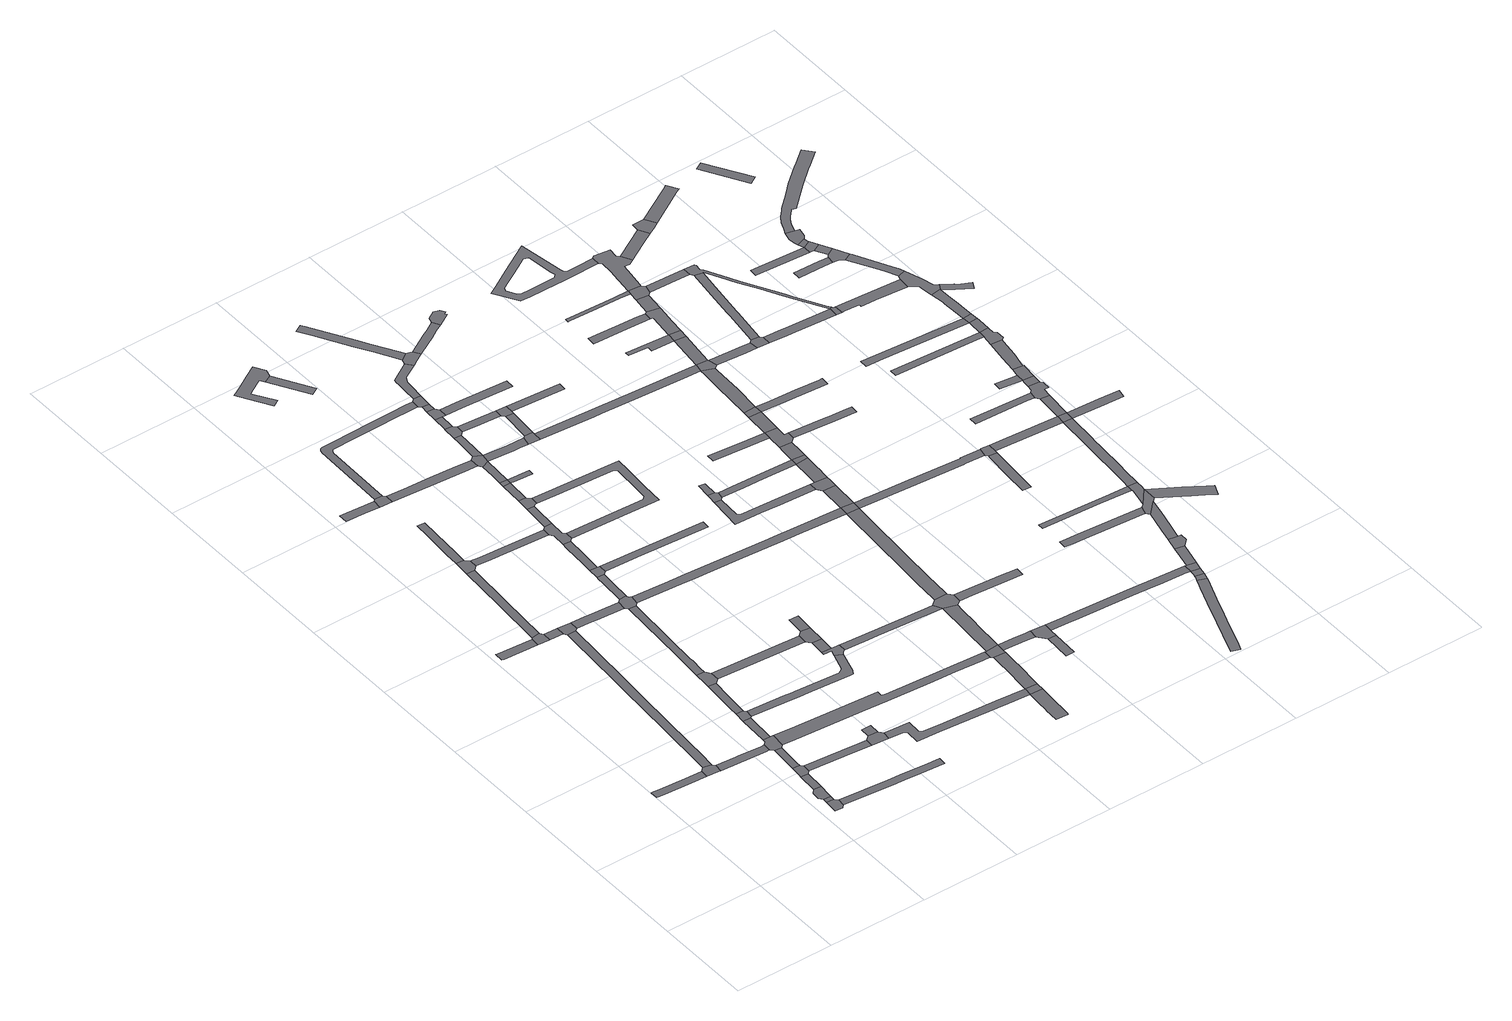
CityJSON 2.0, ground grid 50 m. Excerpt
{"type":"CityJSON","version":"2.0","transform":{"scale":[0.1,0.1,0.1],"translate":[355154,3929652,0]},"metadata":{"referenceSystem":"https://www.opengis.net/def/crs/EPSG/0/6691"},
"CityObjects":{
"road1":{"type":"Road","attributes":{"RoadStructureAttribute.sectionType":"1"},"geometry":[{"type":"MultiSurface","lod":"1","boundaries":[[[0,1,2,3,4,5,6,7,8,9]]]}]},
"road2":{"type":"Road","geometry":[{"type":"MultiSurface","lod":"1","boundaries":[[[8,10,11,12,13,14,9]]]}]},
"road3":{"type":"Road","geometry":[{"type":"MultiSurface","lod":"1","boundaries":[[[15,16,17,18,19,20]]]}]},
"road4":{"type":"Road","attributes":{"RoadStructureAttribute.sectionType":"1"},"geometry":[{"type":"MultiSurface","lod":"1","boundaries":[[[16,15,21,22]]]}]},
"road5":{"type":"Road","attributes":{"RoadStructureAttribute.sectionType":"1"},"geometry":[{"type":"MultiSurface","lod":"1","boundaries":[[[23,24,25,26,12,11,27,28,29,30]]]}]},
"road6":{"type":"Road","geometry":[{"type":"MultiSurface","lod":"1","boundaries":[[[21,31,32,33,34,35,22]]]}]},
"road7":{"type":"Road","geometry":[{"type":"MultiSurface","lod":"1","boundaries":[[[36,37,38,39,40,41]]]}]},
"road8":{"type":"Road","attributes":{"RoadStructureAttribute.sectionType":"1"},"geometry":[{"type":"MultiSurface","lod":"1","boundaries":[[[42,43,33,32]]]}]},
"road9":{"type":"Road","attributes":{"RoadStructureAttribute.sectionType":"1"},"geometry":[{"type":"MultiSurface","lod":"1","boundaries":[[[44,45,46,47,48,49,50,51,52,53,54,55,14,13,56,57,58,59,60,61,62,63,64]]]}]},
"road10":{"type":"Road","geometry":[{"type":"MultiSurface","lod":"1","boundaries":[[[65,66,67,68,43,42,69]]]}]},
"road11":{"type":"Road","attributes":{"RoadStructureAttribute.sectionType":"1"},"geometry":[{"type":"MultiSurface","lod":"1","boundaries":[[[67,66,70,71,72]]]}]},
"road12":{"type":"Road","geometry":[{"type":"MultiSurface","lod":"1","boundaries":[[[73,74,36,41,75,76,77]]]}]},
"road13":{"type":"Road","geometry":[{"type":"MultiSurface","lod":"1","boundaries":[[[78,79,80,23,30,72,71,81,82]]]}]},
"road14":{"type":"Road","attributes":{"RoadStructureAttribute.sectionType":"1"},"geometry":[{"type":"MultiSurface","lod":"1","boundaries":[[[76,83,84,77]]]}]},
"road15":{"type":"Road","attributes":{"RoadStructureAttribute.sectionType":"1"},"geometry":[{"type":"MultiSurface","lod":"1","boundaries":[[[78,85,86,79]]]}]},
"road16":{"type":"Road","attributes":{"RoadStructureAttribute.sectionType":"1"},"geometry":[{"type":"MultiSurface","lod":"1","boundaries":[[[87,74,73,88,89,90]]]}]},
"road17":{"type":"Road","geometry":[{"type":"MultiSurface","lod":"1","boundaries":[[[91,92,93,86,85,94]]]}]},
"road18":{"type":"Road","attributes":{"RoadStructureAttribute.sectionType":"1"},"geometry":[{"type":"MultiSurface","lod":"1","boundaries":[[[19,95,96,97,98,99,100,101,102,20]]]}]},
"road19":{"type":"Road","attributes":{"RoadStructureAttribute.sectionType":"1"},"geometry":[{"type":"MultiSurface","lod":"1","boundaries":[[[103,104,105,106,65,69]]]}]},
"road20":{"type":"Road","geometry":[{"type":"MultiSurface","lod":"1","boundaries":[[[44,64,107,108,109,84,83]]]}]},
"road21":{"type":"Road","attributes":{"RoadStructureAttribute.sectionType":"1"},"geometry":[{"type":"MultiSurface","lod":"1","boundaries":[[[110,111,93,92,112,113,114]]]}]},
"road22":{"type":"Road","geometry":[{"type":"MultiSurface","lod":"1","boundaries":[[[89,115,116,117,118,90]]]}]},
"road23":{"type":"Road","geometry":[{"type":"MultiSurface","lod":"1","boundaries":[[[119,120,121,122,114,113,123,124,125]]]}]},
"road24":{"type":"Road","geometry":[{"type":"MultiSurface","lod":"1","boundaries":[[[126,127,128,129,130,131,132]]]}]},
"road25":{"type":"Road","attributes":{"RoadStructureAttribute.sectionType":"1"},"geometry":[{"type":"MultiSurface","lod":"1","boundaries":[[[117,133,134,135,136,137,138,118]]]}]},
"road26":{"type":"Road","attributes":{"RoadStructureAttribute.sectionType":"1"},"geometry":[{"type":"MultiSurface","lod":"1","boundaries":[[[139,140,141,108,107,142,143,144]]]}]},
"road27":{"type":"Road","attributes":{"RoadStructureAttribute.sectionType":"1"},"geometry":[{"type":"MultiSurface","lod":"1","boundaries":[[[145,146,147,148,149,150,151,152,153,154,155,156,120,119]]]}]},
"road28":{"type":"Road","geometry":[{"type":"MultiSurface","lod":"1","boundaries":[[[157,105,104,158,159,160]]]}]},
"road29":{"type":"Road","geometry":[{"type":"MultiSurface","lod":"1","boundaries":[[[161,162,157,160]]]}]},
"road30":{"type":"Road","geometry":[{"type":"MultiSurface","lod":"1","boundaries":[[[126,132,163,164,165,166]]]}]},
"road31":{"type":"Road","attributes":{"RoadStructureAttribute.sectionType":"1"},"geometry":[{"type":"MultiSurface","lod":"1","boundaries":[[[167,168,169,170,171,172,173,174,175,176,177,178,179,180,181,91,94]]]}]},
"road32":{"type":"Road","attributes":{"RoadStructureAttribute.sectionType":"1"},"geometry":[{"type":"MultiSurface","lod":"1","boundaries":[[[182,183,116,115,184,185,186,187]]]}]},
"road33":{"type":"Road","geometry":[{"type":"MultiSurface","lod":"1","boundaries":[[[188,139,144,150,149,189,190,191,192,193,194,195,196,197,198,199,200,201,202,203]]]}]},
"road34":{"type":"Road","attributes":{"RoadStructureAttribute.sectionType":"1"},"geometry":[{"type":"MultiSurface","lod":"1","boundaries":[[[124,204,205,206,125]]]}]},
"road35":{"type":"Road","attributes":{"RoadStructureAttribute.sectionType":"1"},"geometry":[{"type":"MultiSurface","lod":"1","boundaries":[[[207,208,209,210,211,188,203]]]}]},
"road36":{"type":"Road","geometry":[{"type":"MultiSurface","lod":"1","boundaries":[[[208,212,213,214,215,209]]]}]},
"road37":{"type":"Road","attributes":{"RoadStructureAttribute.sectionType":"1"},"geometry":[{"type":"MultiSurface","lod":"1","boundaries":[[[214,216,217,218,219,220,221,222,215]]]}]},
"road38":{"type":"Road","attributes":{"RoadStructureAttribute.sectionType":"1"},"geometry":[{"type":"MultiSurface","lod":"1","boundaries":[[[81,223,224,225,226,227,228,229,230,231,232,233,234,235,236,237,238,239,240,241,242,82]]]}]},
"road39":{"type":"Road","attributes":{"RoadStructureAttribute.sectionType":"1"},"geometry":[{"type":"MultiSurface","lod":"1","boundaries":[[[243,244,245,164,163,246,247,248,249,250]]]}]},
"road40":{"type":"Road","geometry":[{"type":"MultiSurface","lod":"1","boundaries":[[[186,251,219,218,252,253,254,255,256,257,258,187]]]}]},
"road41":{"type":"Road","geometry":[{"type":"MultiSurface","lod":"1","boundaries":[[[259,260,261,262,263,264,265,266,267,268,269,270,271,272]]]}]},
"road42":{"type":"Road","attributes":{"RoadStructureAttribute.sectionType":"1"},"geometry":[{"type":"MultiSurface","lod":"1","boundaries":[[[165,273,274,275,276,277,278,279,280,281,282,283,284,285,286,287,288,289,290,291,292,293,294,295,296,297,166]]]}]},
"road43":{"type":"Road","attributes":{"RoadStructureAttribute.sectionType":"1"},"geometry":[{"type":"MultiSurface","lod":"1","boundaries":[[[298,299,300,301,302,303,304,159,158,305,306,307,308,309,310,311]]]}]},
"road44":{"type":"Road","attributes":{"RoadStructureAttribute.sectionType":"1"},"geometry":[{"type":"MultiSurface","lod":"1","boundaries":[[[312,313,314,257,256,315,316,317]]]}]},
"road45":{"type":"Road","geometry":[{"type":"MultiSurface","lod":"1","boundaries":[[[318,319,320,321,322,323,175,174,324,325]]]}]},
"road46":{"type":"Road","attributes":{"RoadStructureAttribute.sectionType":"1"},"geometry":[{"type":"MultiSurface","lod":"1","boundaries":[[[321,320,326,327]]]}]},
"road47":{"type":"Road","geometry":[{"type":"MultiSurface","lod":"1","boundaries":[[[205,327,326,328,329,206]]]}]},
"road48":{"type":"Road","geometry":[{"type":"MultiSurface","lod":"1","boundaries":[[[330,331,312,317,332,333,334]]]}]},
"road49":{"type":"Road","geometry":[{"type":"MultiSurface","lod":"1","boundaries":[[[328,335,336,329]]]}]},
"road50":{"type":"Road","geometry":[{"type":"MultiSurface","lod":"1","boundaries":[[[337,338,270,269]]]}]},
"road51":{"type":"Road","geometry":[{"type":"MultiSurface","lod":"1","boundaries":[[[339,340,341,342]]]}]},
"road52":{"type":"Road","attributes":{"RoadStructureAttribute.sectionType":"1"},"geometry":[{"type":"MultiSurface","lod":"1","boundaries":[[[212,343,344,345,213]]]}]},
"road53":{"type":"Road","attributes":{"RoadStructureAttribute.sectionType":"1"},"geometry":[{"type":"MultiSurface","lod":"1","boundaries":[[[340,339,346,331,330,347,340,348,349,350,341]]]}]},
"road54":{"type":"Road","geometry":[{"type":"MultiSurface","lod":"1","boundaries":[[[351,250,249,352,353,354]]]}]},
"road55":{"type":"Road","attributes":{"RoadStructureAttribute.sectionType":"1"},"geometry":[{"type":"MultiSurface","lod":"1","boundaries":[[[355,356,357,358,351,354]]]}]},
"road56":{"type":"Road","attributes":{"RoadStructureAttribute.sectionType":"1"},"geometry":[{"type":"MultiSurface","lod":"1","boundaries":[[[333,359,360,361,362,363,364,365,366,367,254,253,368,369,370,371,372,373,374,375,376,377,334]]]}]},
"road57":{"type":"Road","attributes":{"RoadStructureAttribute.sectionType":"1"},"geometry":[{"type":"MultiSurface","lod":"1","boundaries":[[[353,352,378,342,341,353,379,380,381,382,383,384,354]]]}]},
"road58":{"type":"Road","geometry":[{"type":"MultiSurface","lod":"1","boundaries":[[[385,357,356,386,387,388]]]}]},
"road59":{"type":"Road","attributes":{"RoadStructureAttribute.sectionType":"1"},"geometry":[{"type":"MultiSurface","lod":"1","boundaries":[[[389,390,391,392,385,388]]]}]},
"road60":{"type":"Road","attributes":{"RoadStructureAttribute.sectionType":"1"},"geometry":[{"type":"MultiSurface","lod":"1","boundaries":[[[393,394,395,396,311,397,398,399,400]]]}]},
"road61":{"type":"Road","attributes":{"RoadStructureAttribute.sectionType":"1"},"geometry":[{"type":"MultiSurface","lod":"1","boundaries":[[[401,402,403,404,318,325,405,406,407,408]]]}]},
"road62":{"type":"Road","attributes":{"RoadStructureAttribute.sectionType":"1"},"geometry":[{"type":"MultiSurface","lod":"1","boundaries":[[[409,410,411,412,413,414,415,416,417,418,419,420,421,422,190,189]]]}]},
"road63":{"type":"Road","geometry":[{"type":"MultiSurface","lod":"1","boundaries":[[[391,390,423,424,425,426]]]}]},
"road64":{"type":"Road","attributes":{"RoadStructureAttribute.sectionType":"1"},"geometry":[{"type":"MultiSurface","lod":"1","boundaries":[[[425,427,428,426]]]}]},
"road65":{"type":"Road","geometry":[{"type":"MultiSurface","lod":"1","boundaries":[[[396,429,298,311]]]}]},
"road66":{"type":"Road","geometry":[{"type":"MultiSurface","lod":"1","boundaries":[[[428,427,430,431,432,284,283]]]}]},
"road67":{"type":"Road","attributes":{"RoadStructureAttribute.sectionType":"1"},"geometry":[{"type":"MultiSurface","lod":"1","boundaries":[[[433,434,435,436,387,386]]]}]},
"road68":{"type":"Road","attributes":{"RoadStructureAttribute.sectionType":"1"},"geometry":[{"type":"MultiSurface","lod":"1","boundaries":[[[437,438,439,298,429,440,441,442,443]]]}]},
"road69":{"type":"Road","geometry":[{"type":"MultiSurface","lod":"1","boundaries":[[[444,382,381,445,446,447]]]}]},
"road70":{"type":"Road","attributes":{"RoadStructureAttribute.sectionType":"1"},"geometry":[{"type":"MultiSurface","lod":"1","boundaries":[[[448,449,450,451,452,432,431,453,454,455,456]]]}]},
"road71":{"type":"Road","geometry":[{"type":"MultiSurface","lod":"1","boundaries":[[[457,458,459,234,233,437,443]]]}]},
"road72":{"type":"Road","attributes":{"RoadStructureAttribute.sectionType":"1"},"geometry":[{"type":"MultiSurface","lod":"1","boundaries":[[[444,447,460,461]]]}]},
"road73":{"type":"Road","attributes":{"RoadStructureAttribute.sectionType":"1"},"geometry":[{"type":"MultiSurface","lod":"1","boundaries":[[[462,463,464,465,466,467,468,469,470,471,472]]]}]},
"road74":{"type":"Road","geometry":[{"type":"MultiSurface","lod":"1","boundaries":[[[473,435,434,474,461,460,475]]]}]},
"road75":{"type":"Road","attributes":{"RoadStructureAttribute.sectionType":"1"},"geometry":[{"type":"MultiSurface","lod":"1","boundaries":[[[476,477,478,479,424,423]]]}]},
"road76":{"type":"Road","attributes":{"RoadStructureAttribute.sectionType":"1"},"geometry":[{"type":"MultiSurface","lod":"1","boundaries":[[[480,459,458,481,482,483,484,485,408]]]}]},
"road77":{"type":"Road","attributes":{"RoadStructureAttribute.sectionType":"1"},"geometry":[{"type":"MultiSurface","lod":"1","boundaries":[[[486,487,488,489,490,458,457,491,492,493,494]]]}]},
"road78":{"type":"Road","geometry":[{"type":"MultiSurface","lod":"1","boundaries":[[[495,496,497,472,471,448,456]]]}]},
"road79":{"type":"Road","geometry":[{"type":"MultiSurface","lod":"1","boundaries":[[[498,499,500,501,502,503,504]]]}]},
"road80":{"type":"Road","geometry":[{"type":"MultiSurface","lod":"1","boundaries":[[[401,408,485,505,506,507,508]]]}]},
"road81":{"type":"Road","geometry":[{"type":"MultiSurface","lod":"1","boundaries":[[[503,509,510,511,512,504]]]}]},
"road82":{"type":"Road","geometry":[{"type":"MultiSurface","lod":"1","boundaries":[[[513,514,515,516]]]}]},
"road83":{"type":"Road","attributes":{"RoadStructureAttribute.sectionType":"1"},"geometry":[{"type":"MultiSurface","lod":"1","boundaries":[[[517,518,473,475]]]}]},
"road84":{"type":"Road","geometry":[{"type":"MultiSurface","lod":"1","boundaries":[[[486,494,513,516,519,520]]]}]},
"road85":{"type":"Road","attributes":{"RoadStructureAttribute.sectionType":"1"},"geometry":[{"type":"MultiSurface","lod":"1","boundaries":[[[499,521,522,523,524,525,526,527,528,529,530,500]]]}]},
"road86":{"type":"Road","attributes":{"RoadStructureAttribute.sectionType":"1"},"geometry":[{"type":"MultiSurface","lod":"1","boundaries":[[[531,532,497,496,533,534,535,536]]]}]},
"road87":{"type":"Road","attributes":{"RoadStructureAttribute.sectionType":"1"},"geometry":[{"type":"MultiSurface","lod":"1","boundaries":[[[507,537,538,539,540,541,542,543,415,544,545,546,547,548,549,508]]]}]},
"road88":{"type":"Road","attributes":{"RoadStructureAttribute.sectionType":"1"},"geometry":[{"type":"MultiSurface","lod":"1","boundaries":[[[501,550,551,552,553,554,555,502]]]}]},
"road89":{"type":"Road","attributes":{"RoadStructureAttribute.sectionType":"1"},"geometry":[{"type":"MultiSurface","lod":"1","boundaries":[[[556,557,558,559,560,561,506,505]]]}]},
"road90":{"type":"Road","attributes":{"RoadStructureAttribute.sectionType":"1"},"geometry":[{"type":"MultiSurface","lod":"1","boundaries":[[[562,563,564,565,566,446,445,567,568,569,570,571,572]]]}]},
"road91":{"type":"Road","geometry":[{"type":"MultiSurface","lod":"1","boundaries":[[[573,574,536,535,575,576,577,578]]]}]},
"road92":{"type":"Road","geometry":[{"type":"MultiSurface","lod":"1","boundaries":[[[579,416,415,543]]]}]},
"road93":{"type":"Road","attributes":{"RoadStructureAttribute.sectionType":"1"},"geometry":[{"type":"MultiSurface","lod":"1","boundaries":[[[580,416,579,581]]]}]},
"road94":{"type":"Road","attributes":{"RoadStructureAttribute.sectionType":"1"},"geometry":[{"type":"MultiSurface","lod":"1","boundaries":[[[582,583,584,585,586,587]]]}]},
"road95":{"type":"Road","geometry":[{"type":"MultiSurface","lod":"1","boundaries":[[[588,589,590,527,526,580,581]]]}]},
"road96":{"type":"Road","attributes":{"RoadStructureAttribute.sectionType":"1"},"geometry":[{"type":"MultiSurface","lod":"1","boundaries":[[[591,590,589,592,593,594,595,552]]]}]},
"road97":{"type":"Road","geometry":[{"type":"MultiSurface","lod":"1","boundaries":[[[552,595,596,553]]]}]},
"road98":{"type":"Road","attributes":{"RoadStructureAttribute.sectionType":"1"},"geometry":[{"type":"MultiSurface","lod":"1","boundaries":[[[596,597,598,599,600,553]]]}]},
"road99":{"type":"Road","attributes":{"RoadStructureAttribute.sectionType":"1"},"geometry":[{"type":"MultiSurface","lod":"1","boundaries":[[[519,601,602,603,604,605,606,607,608,609,610,611,612,613,520]]]}]},
"road100":{"type":"Road","geometry":[{"type":"MultiSurface","lod":"1","boundaries":[[[598,614,615,616,617,582,587,599]]]}]},
"road101":{"type":"Road","attributes":{"RoadStructureAttribute.sectionType":"1"},"geometry":[{"type":"MultiSurface","lod":"1","boundaries":[[[618,582,617,619,620,621]]]}]},
"road102":{"type":"Road","geometry":[{"type":"MultiSurface","lod":"1","boundaries":[[[618,621,622,623]]]}]},
"road103":{"type":"Road","attributes":{"RoadStructureAttribute.sectionType":"1"},"geometry":[{"type":"MultiSurface","lod":"1","boundaries":[[[624,625,626,627,628,629,630,631,632,633,634,635,636,579,543]]]}]},
"road104":{"type":"Road","attributes":{"RoadStructureAttribute.sectionType":"1"},"geometry":[{"type":"MultiSurface","lod":"1","boundaries":[[[622,637,638,639,640,571,641,642,643,644,645,646,623]]]}]},
"road105":{"type":"Road","attributes":{"RoadStructureAttribute.sectionType":"1"},"geometry":[{"type":"MultiSurface","lod":"1","boundaries":[[[647,648,649,650,651,652,653,654,655,656,657,658,659,660,661]]]}]},
"road106":{"type":"Road","geometry":[{"type":"MultiSurface","lod":"1","boundaries":[[[662,663,664,665,666,667]]]}]},
"road107":{"type":"Road","attributes":{"RoadStructureAttribute.sectionType":"1"},"geometry":[{"type":"MultiSurface","lod":"1","boundaries":[[[668,669,670,671,672,673,674,675,676]]]}]},
"road108":{"type":"Road","attributes":{"RoadStructureAttribute.sectionType":"1"},"geometry":[{"type":"MultiSurface","lod":"1","boundaries":[[[614,677,678,679,680,681,682,683,615]]]}]},
"road109":{"type":"Road","geometry":[{"type":"MultiSurface","lod":"1","boundaries":[[[684,685,686,572,571,640]]]}]},
"road110":{"type":"Road","attributes":{"RoadStructureAttribute.sectionType":"1"},"geometry":[{"type":"MultiSurface","lod":"1","boundaries":[[[666,687,572,686,688,689]]]}]},
"road111":{"type":"Road","geometry":[{"type":"MultiSurface","lod":"1","boundaries":[[[690,691,692,693,694,695,696,697]]]}]},
"road112":{"type":"Road","attributes":{"RoadStructureAttribute.sectionType":"1"},"geometry":[{"type":"MultiSurface","lod":"1","boundaries":[[[698,699,700,701,702,703,704,622,621]]]}]},
"road113":{"type":"Road","attributes":{"RoadStructureAttribute.sectionType":"1"},"geometry":[{"type":"MultiSurface","lod":"1","boundaries":[[[705,706,707,708,709,710,711,712,713,714,715,716,717,718,719,720],[721,722,723,724,725,726,727,728,729,730,731,732,733,734]]]}]},
"road114":{"type":"Road","geometry":[{"type":"MultiSurface","lod":"1","boundaries":[[[667,666,689,735]]]}]},
"road115":{"type":"Road","geometry":[{"type":"MultiSurface","lod":"1","boundaries":[[[660,736,737,738,661]]]}]},
"road116":{"type":"Road","attributes":{"RoadStructureAttribute.sectionType":"1"},"geometry":[{"type":"MultiSurface","lod":"1","boundaries":[[[739,740,608,741,742,737,736]]]}]},
"road117":{"type":"Road","attributes":{"RoadStructureAttribute.sectionType":"1"},"geometry":[{"type":"MultiSurface","lod":"1","boundaries":[[[743,744,685,684,745,746,747,748]]]}]},
"road118":{"type":"Road","attributes":{"RoadStructureAttribute.sectionType":"1"},"geometry":[{"type":"MultiSurface","lod":"1","boundaries":[[[749,750,751,752,753,754]]]}]},
"road119":{"type":"Road","geometry":[{"type":"MultiSurface","lod":"1","boundaries":[[[755,756,757,758,676,675,759,760,667,735]]]}]},
"road120":{"type":"Road","geometry":[{"type":"MultiSurface","lod":"1","boundaries":[[[609,608,740,761,762]]]}]},
"road121":{"type":"Road","attributes":{"RoadStructureAttribute.sectionType":"1"},"geometry":[{"type":"MultiSurface","lod":"1","boundaries":[[[763,764,762,761,765,766]]]}]},
"road122":{"type":"Road","attributes":{"RoadStructureAttribute.sectionType":"1"},"geometry":[{"type":"MultiSurface","lod":"1","boundaries":[[[757,767,768,769,758]]]}]},
"road123":{"type":"Road","attributes":{"RoadStructureAttribute.sectionType":"1"},"geometry":[{"type":"MultiSurface","lod":"1","boundaries":[[[770,771,772,773,774,775]]]}]},
"road124":{"type":"Road","attributes":{"RoadStructureAttribute.sectionType":"1"},"geometry":[{"type":"MultiSurface","lod":"1","boundaries":[[[776,777,778,779,780,781]]]}]},
"road125":{"type":"Road","geometry":[{"type":"MultiSurface","lod":"1","boundaries":[[[697,768,767,782,783,784,690]]]}]},
"road126":{"type":"Road","geometry":[{"type":"MultiSurface","lod":"1","boundaries":[[[765,785,786,787,788,766]]]}]},
"road127":{"type":"Road","geometry":[{"type":"MultiSurface","lod":"1","boundaries":[[[780,789,790,791,629,628,781]]]}]},
"road128":{"type":"Road","geometry":[{"type":"MultiSurface","lod":"1","boundaries":[[[747,792,793,794,795,748]]]}]},
"road129":{"type":"Road","attributes":{"RoadStructureAttribute.sectionType":"1"},"geometry":[{"type":"MultiSurface","lod":"1","boundaries":[[[796,788,787,797,798,799,800]]]}]},
"road130":{"type":"Road","geometry":[{"type":"MultiSurface","lod":"1","boundaries":[[[784,801,802,803,804,805,806,807,808,809,810,720,719,811,812,813,690]]]}]},
"road131":{"type":"Road","geometry":[{"type":"MultiSurface","lod":"1","boundaries":[[[782,814,815,816,783]]]}]},
"road132":{"type":"Road","geometry":[{"type":"MultiSurface","lod":"1","boundaries":[[[799,817,818,819,749,754,800]]]}]},
"road133":{"type":"Road","attributes":{"RoadStructureAttribute.sectionType":"1"},"geometry":[{"type":"MultiSurface","lod":"1","boundaries":[[[820,821,822,795,794,823,824,825,826,827]]]}]},
"road134":{"type":"Road","geometry":[{"type":"MultiSurface","lod":"1","boundaries":[[[828,829,775,774,830,831,832,819,818]]]}]},
"road135":{"type":"Road","attributes":{"RoadStructureAttribute.sectionType":"1"},"geometry":[{"type":"MultiSurface","lod":"1","boundaries":[[[833,834,790,789,835,836]]]}]},
"road136":{"type":"Road","attributes":{"RoadStructureAttribute.sectionType":"1"},"geometry":[{"type":"MultiSurface","lod":"1","boundaries":[[[792,837,838,839,840,841,842,793]]]}]},
"road137":{"type":"Road","attributes":{"RoadStructureAttribute.sectionType":"1"},"geometry":[{"type":"MultiSurface","lod":"1","boundaries":[[[805,843,844,845,846,847,848,806]]]}]},
"road138":{"type":"Road","attributes":{"RoadStructureAttribute.sectionType":"1"},"geometry":[{"type":"MultiSurface","lod":"1","boundaries":[[[849,850,851,852,853,854]]]}]},
"road139":{"type":"Road","attributes":{"RoadStructureAttribute.sectionType":"1"},"geometry":[{"type":"MultiSurface","lod":"1","boundaries":[[[855,856,857,858,775,829,859,860,861,862,863,864,836]]]}]},
"road140":{"type":"Road","attributes":{"RoadStructureAttribute.sectionType":"1"},"geometry":[{"type":"MultiSurface","lod":"1","boundaries":[[[817,865,866,867,868,869,870,818]]]}]},
"road141":{"type":"Road","attributes":{"RoadStructureAttribute.sectionType":"1"},"geometry":[{"type":"MultiSurface","lod":"1","boundaries":[[[826,871,872,873,874,875,876,877,840,878,879,880,881,882,883,884,885,886,887,888,889,816,815,827]]]}]},
"road142":{"type":"Road","geometry":[{"type":"MultiSurface","lod":"1","boundaries":[[[890,846,845,891,892,893]]]}]},
"road143":{"type":"Road","geometry":[{"type":"MultiSurface","lod":"1","boundaries":[[[864,894,833,836]]]}]},
"road144":{"type":"Road","geometry":[{"type":"MultiSurface","lod":"1","boundaries":[[[839,895,896,897,878,840]]]}]},
"road145":{"type":"Road","attributes":{"RoadStructureAttribute.sectionType":"1"},"geometry":[{"type":"MultiSurface","lod":"1","boundaries":[[[898,899,900,901,902]]]}]},
"road146":{"type":"Road","attributes":{"RoadStructureAttribute.sectionType":"1"},"geometry":[{"type":"MultiSurface","lod":"1","boundaries":[[[903,904,905,906,907]]]}]},
"road147":{"type":"Road","attributes":{"RoadStructureAttribute.sectionType":"1"},"geometry":[{"type":"MultiSurface","lod":"1","boundaries":[[[908,833,894,909]]]}]},
"road148":{"type":"Road","geometry":[{"type":"MultiSurface","lod":"1","boundaries":[[[910,911,912,913,914]]]}]},
"road149":{"type":"Road","geometry":[{"type":"MultiSurface","lod":"1","boundaries":[[[915,916,917,918,919,920,849,854,908,909]]]}]},
"road150":{"type":"Road","attributes":{"RoadStructureAttribute.sectionType":"1"},"geometry":[{"type":"MultiSurface","lod":"1","boundaries":[[[921,919,918,922,914]]]}]},
"road151":{"type":"Road","attributes":{"RoadStructureAttribute.sectionType":"1"},"geometry":[{"type":"MultiSurface","lod":"1","boundaries":[[[923,924,925,926,927,928]]]}]},
"road152":{"type":"Road","attributes":{"RoadStructureAttribute.sectionType":"1"},"geometry":[{"type":"MultiSurface","lod":"1","boundaries":[[[929,930,893,892,931,932,933,934]]]}]},
"road153":{"type":"Road","geometry":[{"type":"MultiSurface","lod":"1","boundaries":[[[935,910,914,922,936,937,938]]]}]},
"road154":{"type":"Road","attributes":{"RoadStructureAttribute.sectionType":"1"},"geometry":[{"type":"MultiSurface","lod":"1","boundaries":[[[864,939,940,941,942,894]]]}]},
"road155":{"type":"Road","attributes":{"RoadStructureAttribute.sectionType":"1"},"geometry":[{"type":"MultiSurface","lod":"1","boundaries":[[[895,943,944,945,946,947,948,949,950,951,952,953,896]]]}]},
"road156":{"type":"Road","geometry":[{"type":"MultiSurface","lod":"1","boundaries":[[[954,955,956,957,958,959]]]}]},
"road157":{"type":"Road","attributes":{"RoadStructureAttribute.sectionType":"1"},"geometry":[{"type":"MultiSurface","lod":"1","boundaries":[[[960,961,962,963,964,935,938]]]}]},
"road158":{"type":"Road","geometry":[{"type":"MultiSurface","lod":"1","boundaries":[[[965,966,902,901,963,962,967,968]]]}]},
"road159":{"type":"Road","attributes":{"RoadStructureAttribute.sectionType":"1"},"geometry":[{"type":"MultiSurface","lod":"1","boundaries":[[[969,902,966,970,971,906]]]}]},
"road160":{"type":"Road","attributes":{"RoadStructureAttribute.sectionType":"1"},"geometry":[{"type":"MultiSurface","lod":"1","boundaries":[[[972,973,974,975,928]]]}]},
"road161":{"type":"Road","geometry":[{"type":"MultiSurface","lod":"1","boundaries":[[[976,972,928,927,977]]]}]},
"road162":{"type":"Road","geometry":[{"type":"MultiSurface","lod":"1","boundaries":[[[906,971,978,907]]]}]},
"road163":{"type":"Road","attributes":{"RoadStructureAttribute.sectionType":"1"},"geometry":[{"type":"MultiSurface","lod":"1","boundaries":[[[979,980,981,976,977]]]}]},
"road164":{"type":"Road","geometry":[{"type":"MultiSurface","lod":"1","boundaries":[[[982,983,984,975,974,985,986,987]]]}]},
"road165":{"type":"Road","geometry":[{"type":"MultiSurface","lod":"1","boundaries":[[[988,981,980,954,959,989,990]]]}]},
"road166":{"type":"Road","attributes":{"RoadStructureAttribute.sectionType":"1"},"geometry":[{"type":"MultiSurface","lod":"1","boundaries":[[[991,992,993,907,978,994,995,996,997,998]]]}]},
"road167":{"type":"Road","attributes":{"RoadStructureAttribute.sectionType":"1"},"geometry":[{"type":"MultiSurface","lod":"1","boundaries":[[[999,1000,1001,1002,988,990,1003,1004,1005]]]}]},
"road168":{"type":"Road","geometry":[{"type":"MultiSurface","lod":"1","boundaries":[[[1006,1007,1008,1009,999,1005,951,950,1010,1011,1012,1013,998,997]]]}]},
"road169":{"type":"Road","attributes":{"RoadStructureAttribute.sectionType":"1"},"geometry":[{"type":"MultiSurface","lod":"1","boundaries":[[[1014,1015,1006,997,1016,1017,1018]]]}]},
"road170":{"type":"Road","geometry":[{"type":"MultiSurface","lod":"1","boundaries":[[[1019,1020,1021,1022]]]}]},
"road171":{"type":"Road","attributes":{"RoadStructureAttribute.sectionType":"1"},"geometry":[{"type":"MultiSurface","lod":"1","boundaries":[[[1023,1024,1025,1026,1027,1028,1029,1030,1031,1032,1033,1034,1035,1036,1037,1038,1039,1040,1041,1042,1043,1044,1045,1046,1047,1048,1049,982,987]]]}]}
},
"vertices":[
[180,763,0],[48,772,0],[20,775,0],[6,775,0],[5,735,0],[20,734,0],[46,732,0],[181,722,0],[260,717,0],[262,757,0],
[321,713,0],[331,712,0],[334,752,0],[325,767,0],[283,775,0],
[601,268,0],[564,271,0],[559,203,0],[597,200,0],[610,212,0],[615,252,0],
[602,292,0],[566,294,0],
[584,736,0],[568,736,0],[449,744,0],[439,744,0],[434,705,0],[446,704,0],[566,696,0],[580,696,0],
[603,307,0],[608,368,0],[572,371,0],[553,352,0],[550,312,0],
[219,1898,0],[42,1910,0],[33,1911,0],[32,1866,0],[43,1865,0],[216,1854,0],
[616,470,0],[579,473,0],
[358,1830,0],[351,1743,0],[346,1665,0],[343,1624,0],[333,1480,0],[321,1313,0],[320,1311,0],[320,1300,0],[312,1196,0],[307,1120,0],[301,1031,0],[288,850,0],[331,851,0],[337,939,0],[349,1118,0],[362,1298,0],[363,1307,0],[376,1478,0],[387,1633,0],[389,1662,0],[400,1828,0],
[632,522,0],[621,535,0],[584,538,0],[580,483,0],[630,482,0],
[622,557,0],[631,676,0],[595,679,0],
[266,1909,0],[226,1905,0],[227,1853,0],[276,1849,0],[279,1894,0],
[636,763,0],[599,765,0],[598,748,0],[645,689,0],[651,762,0],
[345,1845,0],[348,1890,0],
[646,915,0],[608,916,0],
[243,2167,0],[283,2164,0],[300,2411,0],[260,2414,0],
[660,960,0],[650,972,0],[612,974,0],[653,921,0],
[862,191,0],[919,186,0],[1000,179,0],[1123,169,0],[1125,209,0],[1049,215,0],[941,224,0],[864,231,0],
[877,461,0],[946,455,0],[950,495,0],[879,501,0],
[414,1840,0],[416,1885,0],[405,1886,0],
[621,1101,0],[615,1018,0],[659,1096,0],[667,1187,0],[628,1190,0],
[323,2432,0],[324,2472,0],[305,2493,0],[265,2496,0],
[673,1278,0],[635,1280,0],[634,1279,0],[630,1216,0],[674,1193,0],[690,1207,0],[692,1254,0],
[236,3038,0],[158,3043,0],[96,3048,0],[60,3050,0],[61,3005,0],[175,2997,0],[233,2993,0],
[310,2566,0],[313,2625,0],[324,2794,0],[285,2796,0],[280,2715,0],[270,2567,0],
[663,1869,0],[494,1880,0],[492,1880,0],[492,1835,0],[519,1833,0],[658,1823,0],
[675,1308,0],[679,1365,0],[679,1389,0],[689,1540,0],[708,1806,0],[671,1808,0],[662,1673,0],[655,1569,0],[653,1542,0],[647,1460,0],[643,1402,0],[636,1304,0],
[974,516,0],[1034,448,0],[1037,490,0],[1021,511,0],
[1024,564,0],[977,564,0],
[295,2988,0],[298,3034,0],[286,3047,0],[246,3047,0],
[822,908,0],[902,901,0],[961,897,0],[1157,882,0],[1174,883,0],[1183,900,0],[1184,902,0],[1218,1012,0],[1182,1030,0],[1154,940,0],[1137,929,0],[1130,924,0],[904,941,0],[893,942,0],[844,946,0],
[502,2461,0],[371,2469,0],[386,2428,0],[500,2421,0],[696,2408,0],[699,2448,0],
[677,1882,0],[723,1820,0],[728,1865,0],[726,1866,0],[724,1866,0],[723,1867,0],[721,1868,0],[720,1869,0],[719,1869,0],[718,1870,0],[717,1872,0],[716,1873,0],[715,1875,0],[714,1877,0],[713,1879,0],[713,1884,0],
[1108,1178,0],[1138,1176,0],[1142,1224,0],
[720,1984,0],[725,2054,0],[689,2057,0],[688,2046,0],[686,2009,0],
[742,2070,0],[744,2109,0],[730,2110,0],[693,2113,0],
[735,2181,0],[738,2224,0],[744,2316,0],[707,2319,0],[705,2298,0],[699,2213,0],[697,2184,0],
[695,685,0],[889,672,0],[1052,661,0],[1182,651,0],[1380,637,0],[1458,632,0],[1528,627,0],[1669,617,0],[1680,617,0],[1704,614,0],[1705,614,0],[1708,657,0],[1462,674,0],[1360,681,0],[1205,692,0],[1181,694,0],[1182,723,0],[893,744,0],[815,750,0],[735,755,0],
[658,3010,0],[525,3019,0],[390,3028,0],[388,2982,0],[523,2972,0],[686,2961,0],[733,2958,0],[734,3004,0],
[711,2390,0],[759,2331,0],[760,2331,0],[762,2371,0],[748,2385,0],[753,2460,0],[716,2462,0],[700,2448,0],
[304,4030,0],[247,3996,0],[221,3981,0],[187,3962,0],[218,3910,0],[283,3804,0],[315,3823,0],[251,3929,0],[273,3942,0],[335,3978,0],[349,3954,0],[388,3976,0],[398,4014,0],[367,4066,0],
[295,3402,0],[298,3410,0],[300,3415,0],[303,3417,0],[307,3420,0],[313,3421,0],[419,3423,0],[571,3425,0],[635,3426,0],[730,3427,0],[767,3427,0],[771,3467,0],[734,3468,0],[655,3466,0],[579,3465,0],[397,3462,0],[376,3462,0],[283,3460,0],[277,3459,0],[271,3458,0],[267,3454,0],[263,3450,0],[260,3445,0],[258,3440,0],[256,3431,0],
[1699,358,0],[1548,369,0],[1283,388,0],[1177,396,0],[1164,410,0],[1167,479,0],[1089,486,0],[1066,445,0],[1109,442,0],[1122,427,0],[1119,358,0],[1231,350,0],[1584,324,0],[1693,316,0],
[726,2600,0],[724,2561,0],[717,2473,0],[754,2472,0],[760,2561,0],[763,2598,0],
[1242,1071,0],[1230,1072,0],[1199,1074,0],[1151,1078,0],[1150,1062,0],[1191,1060,0],[1226,1024,0],[1239,1031,0],
[1205,1149,0],[1157,1153,0],
[1212,1237,0],[1165,1243,0],
[767,2664,0],[731,2666,0],[773,2606,0],[782,2605,0],[785,2645,0],
[1219,1331,0],[1173,1334,0],
[459,3765,0],[498,3788,0],
[738,2784,0],[775,2782,0],[776,2808,0],[739,2810,0],
[910,2060,0],[1271,2037,0],[1274,2077,0],
[731,2667,0],[767,2665,0],[792,2781,0],[889,2774,0],[890,2799,0],
[755,3022,0],[747,2940,0],[785,2955,0],[791,3000,0],
[799,3123,0],[801,3163,0],[765,3165,0],[763,3137,0],
[898,2599,0],[957,2595,0],[1178,2583,0],[1191,2569,0],[1190,2556,0],[1181,2427,0],[1176,2364,0],[1161,2351,0],[809,2369,0],[1049,2316,0],[1213,2308,0],[1217,2366,0],[1220,2417,0],[1229,2540,0],[1230,2555,0],[1234,2619,0],[1180,2623,0],[953,2635,0],[874,2640,0],
[743,2865,0],[922,2946,0],[948,2944,0],[992,2941,0],[1002,2986,0],[964,2988,0],[918,2991,0],
[769,3237,0],[817,3178,0],[820,3218,0],[806,3235,0],
[806,3245,0],[811,3311,0],[774,3314,0],[770,3244,0],
[1742,111,0],[1743,120,0],[1752,245,0],[1757,311,0],[1688,248,0],[1685,195,0],[1684,189,0],[1679,115,0],
[1721,1040,0],[1678,1043,0],[1376,1063,0],[1280,1069,0],[1277,1029,0],[1361,1023,0],[1413,1020,0],[1742,999,0],
[969,1803,0],[1002,1801,0],[1246,1784,0],[1440,1772,0],[1453,1771,0],[1571,1763,0],[1796,1748,0],[1799,1794,0],[1578,1808,0],[1458,1816,0],[1431,1818,0],[1248,1830,0],[1005,1846,0],[900,1853,0],
[828,3310,0],[830,3355,0],[815,3375,0],[778,3377,0],
[817,3411,0],[781,3414,0],
[1760,353,0],
[819,3438,0],[822,3477,0],[785,3480,0],
[911,3171,0],[1014,3164,0],[1017,3204,0],[912,3211,0],
[1717,606,0],[1705,446,0],[1704,436,0],[1765,427,0],[1766,433,0],[1777,588,0],[1778,601,0],
[1015,2996,0],[1053,2937,0],[1054,2982,0],[1055,2993,0],
[897,3688,0],[794,3626,0],[792,3613,0],[792,3592,0],[788,3547,0],[829,3548,0],[831,3586,0],[847,3612,0],[922,3656,0],
[1779,619,0],[1782,661,0],[1719,656,0],
[1068,3143,0],[1028,3147,0],
[924,3771,0],[862,3879,0],[828,3936,0],[707,4147,0],[697,4164,0],[658,4141,0],[695,4079,0],[791,3912,0],[838,3832,0],[905,3717,0],[942,3741,0],
[1069,3200,0],[1016,3161,0],[1070,3160,0],
[914,3305,0],[1173,3290,0],[1176,3335,0],[915,3350,0],
[1730,822,0],[1783,673,0],[1793,820,0],[1795,838,0],[1803,939,0],[1806,977,0],
[1947,651,0],[1933,652,0],[1928,652,0],[1864,656,0],[1789,661,0],[1788,618,0],[1873,612,0],[1924,609,0],[1944,607,0],
[948,3672,0],[993,3698,0],[973,3732,0],
[1395,2187,0],[1391,2151,0],[1426,2148,0],[1436,2158,0],[1442,2192,0],[1431,2200,0],[1397,2204,0],
[1830,995,0],[1834,1040,0],[1814,1064,0],[1747,1063,0],
[1435,2271,0],[1435,2274,0],[1432,2274,0],[1404,2279,0],
[1977,563,0],[1971,426,0],[2013,425,0],[2019,561,0],
[1340,3140,0],[1343,3180,0],
[2020,602,0],[2023,645,0],
[1382,2058,0],[1375,1982,0],[1398,1981,0],[1507,1975,0],[1605,1968,0],[1788,1957,0],[1791,1999,0],[1611,2009,0],[1433,2019,0],[1419,2031,0],
[1109,3811,0],[1074,3790,0],[1094,3756,0],[1136,3780,0],[1176,3803,0],[1155,3839,0],
[1815,1080,0],[1821,1208,0],[1833,1377,0],[1837,1434,0],[1841,1486,0],[1846,1559,0],[1861,1744,0],[1791,1678,0],[1783,1563,0],[1761,1256,0],[1757,1197,0],[1756,1185,0],[1753,1147,0],
[1551,2153,0],[1653,2149,0],[1825,2141,0],[1827,2176,0],[1667,2183,0],[1516,2189,0],
[1896,991,0],[2072,977,0],[2152,972,0],[2155,1016,0],[2076,1022,0],[1852,1039,0],
[1880,2929,0],[1850,2931,0],[1573,2946,0],[1370,2960,0],[1334,2963,0],[1329,2917,0],[1366,2915,0],[1571,2901,0],[1807,2888,0],[1875,2884,0],[1885,2929,0],
[1202,3890,0],[1163,3867,0],[1240,3840,0],[1234,3851,0],[1245,3857,0],[1231,3882,0],
[1864,1788,0],
[1809,1930,0],[1873,1926,0],
[1843,2390,0],[1759,2397,0],[1556,2414,0],[1555,2374,0],[1742,2358,0],[1840,2350,0],
[1876,1971,0],[1877,1992,0],[1814,1997,0],
[1818,2056,0],[1880,2023,0],[1882,2049,0],[1884,2079,0],[1889,2145,0],
[1891,2171,0],
[1895,2214,0],[1898,2269,0],[1835,2274,0],[1833,2247,0],
[2130,595,0],[2148,593,0],[2441,574,0],[2546,566,0],[2578,564,0],[2719,554,0],[2720,554,0],[2736,553,0],[2737,596,0],[2639,603,0],[2444,617,0],[2150,636,0],[2116,639,0],
[1921,2289,0],[1925,2329,0],[1902,2330,0],[1906,2382,0],
[1851,2514,0],[1909,2414,0],[1911,2444,0],[1916,2510,0],
[1917,2552,0],[1854,2548,0],
[2124,1725,0],[2396,1706,0],[2404,1706,0],[2490,1701,0],[2502,1700,0],[2511,1745,0],[2409,1752,0],[2408,1747,0],[2143,1767,0],[2127,1768,0],[1945,1782,0],[1923,1783,0],[1902,1785,0],
[1928,2693,0],[1933,2805,0],[1936,2853,0],[1936,2861,0],[1875,2855,0],[1865,2706,0],[1864,2700,0],[1859,2633,0],[1859,2626,0],[1856,2581,0],
[2716,478,0],[2702,439,0],[2647,293,0],[2640,273,0],[2618,214,0],[2560,56,0],[2548,24,0],[2590,8,0],[2603,40,0],[2663,201,0],[2689,272,0],[2714,339,0],[2760,461,0],[2764,471,0],[2721,489,0],
[1694,3174,0],[1692,3152,0],[1792,3145,0],[1790,3118,0],[1906,3111,0],[1912,3159,0],
[1877,3335,0],[1766,3340,0],[1687,3344,0],[1623,3347,0],[1621,3305,0],[1795,3297,0],[1873,3294,0],[1914,3290,0],[1918,3331,0],
[2133,2271,0],[2194,2266,0],[2240,2262,0],[2244,2302,0],[2202,2305,0],[2131,2311,0],[2115,2312,0],
[1954,2874,0],[1944,2920,0],[1941,2921,0],
[1890,2971,0],[1955,3036,0],[1964,3104,0],
[1951,3495,0],[1879,3498,0],[1624,3508,0],[1623,3488,0],[1630,3488,0],[1776,3482,0],[1892,3477,0],[1948,3475,0],
[2122,2495,0],[2238,2487,0],[2256,2486,0],[2259,2528,0],[2246,2529,0],[2120,2538,0],[1992,2546,0],
[1878,3759,0],[1823,3759,0],[1809,3772,0],[1807,3782,0],[1787,3912,0],[1771,4011,0],[1611,3917,0],[1521,3865,0],[1475,3838,0],[1545,3720,0],[1594,3719,0],[1738,3717,0],[1763,3717,0],[1811,3718,0],[1960,3719,0],[1961,3760,0],[1767,3774,0],[1754,3758,0],[1711,3758,0],[1620,3759,0],[1578,3759,0],[1560,3769,0],[1536,3811,0],[1542,3831,0],[1576,3851,0],[1632,3883,0],[1726,3937,0],[1745,3928,0],[1751,3887,0],[1764,3796,0],
[1970,3151,0],
[2774,506,0],[2729,515,0],[2727,502,0],
[2776,519,0],[2781,543,0],[2734,537,0],[2732,527,0],
[2102,2909,0],[1981,2917,0],[1962,2873,0],[2104,2863,0],[2160,2859,0],[2158,2905,0],
[2826,1018,0],[2502,1041,0],[2408,1048,0],[2405,1006,0],[2431,1004,0],[2813,976,0],
[1978,3219,0],[1986,3281,0],[1991,3323,0],[1930,3338,0],[1927,3288,0],[1922,3243,0],
[2790,585,0],[2746,595,0],
[2770,703,0],[2766,683,0],[2817,702,0],[2772,712,0],
[2004,3420,0],[1942,3428,0],[1939,3405,0],
[2753,1172,0],[2406,1193,0],[2405,1164,0],[2701,1145,0],[2861,1134,0],[2863,1165,0],
[2510,1677,0],[2499,1536,0],[2489,1416,0],[2533,1413,0],[2555,1683,0],[2512,1687,0],
[2020,3433,0],[2029,3476,0],[2014,3489,0],
[2849,731,0],[2851,771,0],[2833,772,0],[2788,779,0],
[2557,1697,0],[2557,1742,0],[2518,1745,0],
[2222,2854,0],[2225,2900,0],[2213,2914,0],[2173,2918,0],
[2802,843,0],[2850,845,0],[2875,947,0],[2889,1020,0],[2829,956,0],
[2018,3502,0],[2033,3608,0],[2036,3636,0],[2063,3633,0],[2091,3649,0],[2063,3699,0],[2062,3700,0],[2050,3715,0],[2056,3762,0],[1977,3772,0],[1973,3705,0],[1969,3641,0],[1967,3620,0],
[2128,3429,0],[2226,3424,0],[2228,3466,0],
[2908,1036,0],[2909,1107,0],[2845,1031,0],
[2219,3260,0],[2200,3124,0],[2198,3104,0],[2238,3100,0],[2239,3108,0],[2265,3292,0],[2279,3398,0],[2239,3408,0],
[2911,1130,0],[2913,1162,0],[2865,1134,0],[2864,1128,0],[2850,1054,0],
[2907,1718,0],[2628,1737,0],[2586,1695,0],[2903,1673,0],
[2310,2848,0],[2356,2845,0],[2564,2831,0],[2567,2878,0],[2358,2892,0],[2319,2894,0],
[2137,3675,0],[2198,3710,0],[2260,3745,0],[2231,3796,0],[2077,3706,0],[2064,3699,0],
[2909,1912,0],[2875,1916,0],[2600,1931,0],[2598,1891,0],[2870,1880,0],[2903,1876,0],
[2890,1502,0],[2888,1473,0],[2871,1233,0],[2869,1201,0],[2919,1259,0],[2922,1293,0],[2932,1440,0],[2936,1499,0],[2937,1507,0],[2949,1669,0],
[3041,951,0],[3093,919,0],[3140,889,0],[3164,945,0],[3134,964,0],[3047,1020,0],
[2279,3405,0],[2319,3329,0],[2357,3256,0],[2408,3164,0],[2460,3068,0],[2476,3040,0],[2542,2923,0],[2578,2884,0],[2565,2906,0],[2538,2955,0],[2492,3037,0],[2472,3074,0],[2415,3177,0],[2368,3262,0],[2330,3337,0],[2291,3413,0],[2283,3426,0],[2286,3454,0],[2283,3464,0],
[2233,3836,0],[2294,3764,0],[2324,3782,0],[2293,3834,0],
[2953,1715,0],
[2595,2829,0],[2592,2875,0],[2582,2875,0],
[2524,2392,0],[2522,2356,0],[2940,2333,0],[2979,2331,0],[2982,2367,0],
[2459,2520,0],[2457,2479,0],[2545,2474,0],[2984,2444,0],[2982,2484,0],
[2920,1856,0],[2966,1851,0],
[2937,2041,0],[2883,2047,0],[2825,2054,0],[2822,2014,0],[2934,2000,0],
[2970,1896,0],[2994,1895,0],[2995,1935,0],[2985,1948,0],[2928,1953,0],[2926,1928,0],
[2931,1985,0],[2990,1994,0],
[2474,3286,0],[2451,3288,0],[2449,3248,0],[2453,3248,0],[2724,3230,0],[2726,3270,0],
[2484,3947,0],[2376,3883,0],[2408,3831,0],[2516,3894,0],[2537,3907,0],[2505,3959,0],
[2944,2084,0],[2998,2070,0],[2999,2075,0],[2994,2077,0],
[3112,1659,0],[3212,1653,0],[3223,1698,0],[3118,1704,0],
[2609,2829,0],[2680,2823,0],[2682,2823,0],[2682,2822,0],[2681,2810,0],[2700,2809,0],[2758,2806,0],[2920,2794,0],[2924,2852,0],[2731,2866,0],[2610,2874,0],
[2768,3157,0],[2719,3160,0],[2588,3163,0],[2587,3123,0],[2722,3121,0],[2763,3117,0],
[3012,2163,0],[3024,2252,0],[3026,2267,0],[2971,2275,0],[2955,2167,0],
[3027,2333,0],[3028,2368,0],[3040,2278,0],[3040,2319,0],
[2984,2433,0],[3030,2434,0],[3030,2446,0],
[2766,3291,0],[2763,3298,0],[2760,3315,0],[2716,3301,0],
[2788,3250,0],[2748,3229,0],
[3028,2486,0],
[2750,3226,0],[2779,3172,0],[2818,3193,0],
[2719,3394,0],[2709,3353,0],[2710,3321,0],[2775,3334,0],[2784,3377,0],[2760,3383,0],
[2856,3120,0],[2791,3114,0],[2817,3099,0],
[2978,2623,0],[2978,2608,0],[2980,2535,0],[3026,2534,0],[3025,2575,0],[3022,2627,0],[3019,2695,0],[2969,2688,0],
[2972,2887,0],[2965,2911,0],[2936,2966,0],[2862,3110,0],[2884,2974,0],[2907,2932,0],[2932,2875,0],
[3037,2724,0],[3016,2738,0],[3001,2797,0],[2995,2814,0],[2927,2794,0],[2960,2762,0],[2961,2754,0],[2963,2731,0],
[3098,2680,0],[3090,2690,0],[3070,2657,0],[3140,2615,0],[3160,2649,0],
[2804,3748,0],[2843,3771,0],[2715,3989,0],[2676,3966,0],
[2765,3399,0],[2766,3401,0],[2772,3416,0],[2776,3429,0],[2784,3443,0],[2794,3458,0],[2803,3470,0],[2817,3486,0],[2830,3499,0],[2836,3507,0],[2855,3498,0],[2971,3604,0],[3054,3674,0],[3080,3694,0],[3148,3749,0],[3110,3796,0],[3040,3739,0],[3016,3721,0],[2929,3649,0],[2874,3597,0],[2808,3536,0],[2802,3530,0],[2800,3527,0],[2770,3493,0],[2750,3463,0],[2735,3432,0],[2733,3426,0]
]}
